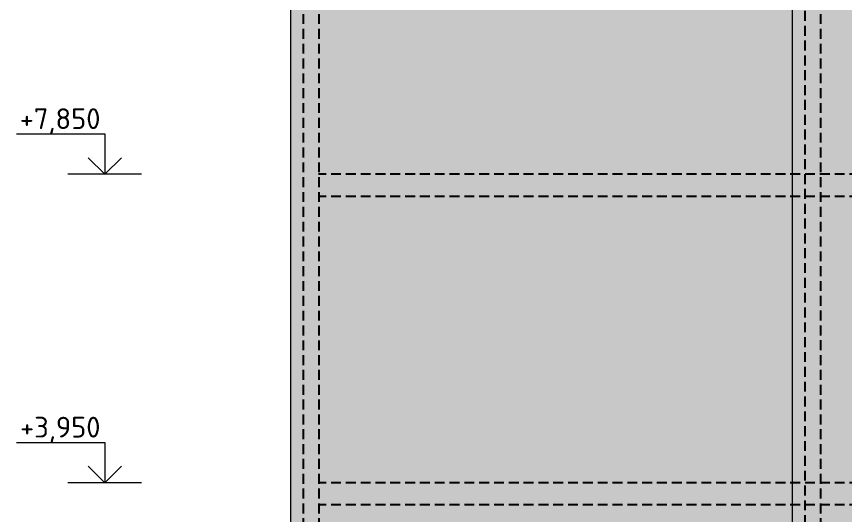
# Model space of a CAD drawing. Header units: millimetres. Extents: x -136099598 to 9192475, y 0 to 779331.
# Drawn here: x 254242 to 264733, y 292090 to 298396 of the extents above; entities that cross this region are included whole.
import ezdxf

# ---------------------------------------------------------------- set-up
doc = ezdxf.new("R2010")
doc.units = ezdxf.units.MM
doc.header["$MEASUREMENT"] = 0
doc.linetypes.add('01_base$0$DASHED2', pattern=[0.375, 0.25, -0.125])
doc.layers.get('0').update_dxf_attribs({"color": 250, "lineweight": 9})
doc.layers.get('Defpoints').update_dxf_attribs({"color": 8})
doc.layers.add('_Фасад', color=7, linetype='Continuous', lineweight=9)
doc.layers.add('Фасад_тонкие', color=7, linetype='Continuous', lineweight=5)
doc.layers.add('PDF _0', color=7, linetype='Continuous')
doc.layers.add('RAL 000 80 00', color=7, linetype='Continuous', lineweight=0, true_color=0xb9b8b6)
doc.layers.add('RAL 90 10', color=7, linetype='Continuous', lineweight=0, true_color=0xf1ece1)
doc.styles.add('PDF ISOCPEUR', font='isocpeur.ttf')

msp = doc.modelspace()

# ---------------------------------------------------------------- hatches: boundary and pattern name
at = {"layer": 'RAL 000 80 00'}
h = msp.add_hatch(color=256, dxfattribs=at)
h.dxf.hatch_style = 1
h.paths.add_polyline_path([(270753.1, 288553.5), (270718.4, 288553.6), (274563, 288553.6), (274562.9, 308453.6), (264063.2, 308453.6), (264063, 288553.6)])
at = {"layer": 'RAL 90 10', "ltscale": 100, "transparency": 33554687}
h = msp.add_hatch(color=256, dxfattribs=at)
h.dxf.hatch_style = 1
h.paths.add_polyline_path([(264062.9, 308453.6), (257713, 308453.6), (257712.8, 288553.6), (264063.1, 288553.6)])

# ---------------------------------------------------------------- linework, layer by layer
at = {"ltscale": 150}
for p, q in [((257713, 287282.2, -0.1), (257713, 308453.6)), ((264063.5, 287272.1, 0), (264063, 308453.6))]:
    msp.add_line(p, q, dxfattribs=at)
at = {"layer": '_Фасад', "lineweight": 0}
for p, q in [((255825.5, 296403.6), (254890.5, 296403.6)), ((255825.5, 292503.6), (254890.5, 292503.6))]:
    msp.add_line(p, q, dxfattribs=at)
at = {"layer": 'Defpoints', "color": 2, "linetype": '01_base$0$DASHED2', "ltscale": 500}
for p, q in [((257873, 288553.6), (257873, 308453.6)), ((258073, 288553.6), (258073, 308453.6)), ((264223, 287467.4), (264223, 308453.6)), ((264422.3, 288553.7), (264423, 308453.6)), ((270722.9, 296403.3, 0), (258065.7, 296403.6)), ((270722.9, 296123.3, 0), (258065.7, 296123.6)), ((270722.9, 292503.6), (258073, 292503.6)), ((270722.9, 292223.6), (258073, 292223.6))]:
    msp.add_line(p, q, dxfattribs=at)
at = {"layer": 'Фасад_тонкие', "lineweight": 0}
for points in [[(254242.3, 296913.5), (255358, 296913.5), (255358, 296403.6), (255571.4, 296612.5), (255358, 296403.6), (255149.1, 296612.5)], [(254242.3, 293013.5), (255358, 293013.5), (255358, 292503.6), (255571.4, 292712.5), (255358, 292503.6), (255149.1, 292712.5)]]:
    msp.add_lwpolyline(points, dxfattribs=at)

# ---------------------------------------------------------------- texts
at = {"layer": 'PDF _0', "color": 18, "lineweight": 0, "true_color": 0x000000, "char_height": 262.49, "attachment_point": 9, "style": 'PDF ISOCPEUR'}
for s, insert in [('+7,850', (255304, 296913.5)), ('+3,950', (255304, 293013.5))]:
    msp.add_mtext(s, dxfattribs=dict(at, insert=insert))

doc.saveas('drawing.dxf')
